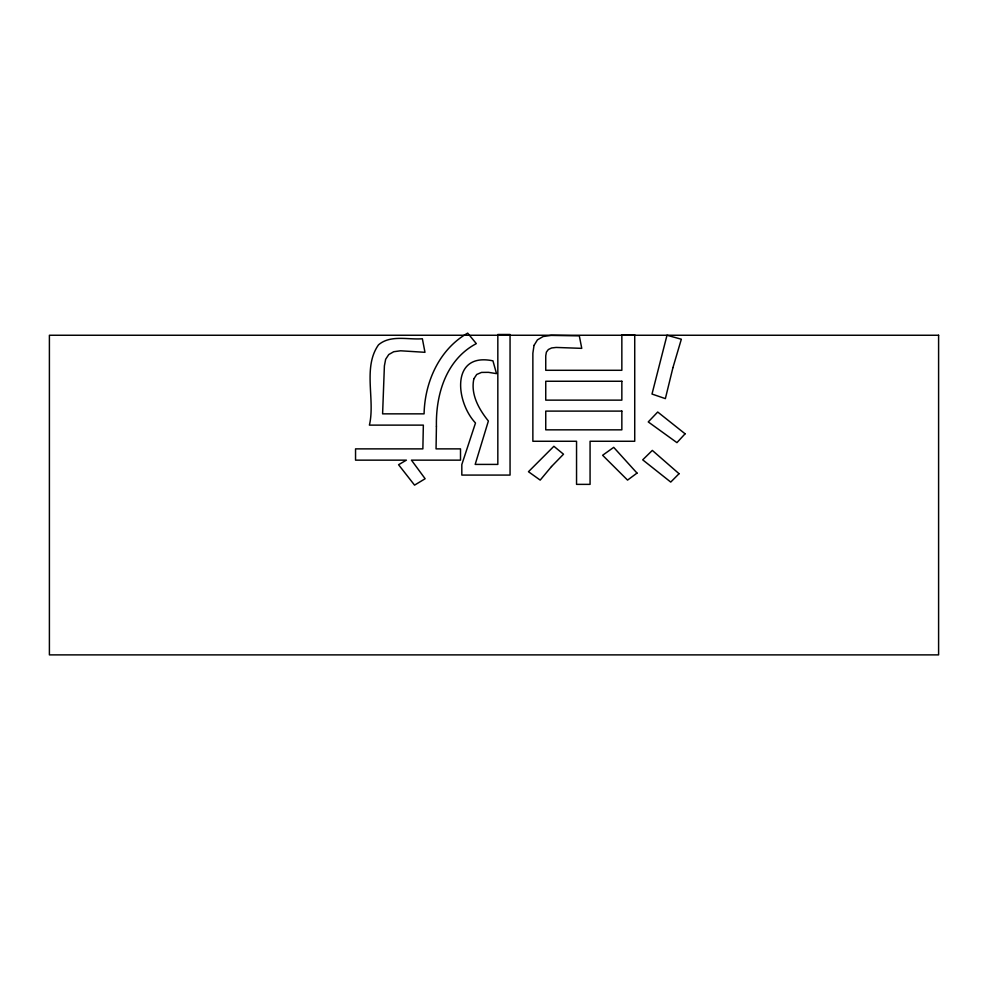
<?xml version="1.0" encoding="UTF-8"?>
<svg xmlns="http://www.w3.org/2000/svg" width="988" height="988" viewBox="0 0 988 988"><rect width="100%" height="100%" fill="white"/><g stroke="black" fill="none" stroke-linecap="round" stroke-linejoin="round"><path stroke-width="1.48" d="M436.424 426.248L436.054 448.873L460.507 448.873L460.507 460.149L411.453 460.149L425.136 478.735L414.552 485.133L398.572 464.718L406.401 460.149L355.544 460.149L355.544 448.873L422.864 448.873L423.346 425.124L369.401 425.124C375.44 399.658 362.46 367.462 378.528 344.812C390.519 334.562 408.13 339.934 422.37 338.761L424.976 352.308L400.535 350.789L393.718 351.728L388.753 354.556L385.653 359.274L384.394 365.869L382.603 413.849L424.087 413.849C424.754 382.06 439.24 349.32 467.682 333.117L476.315 343.626C446.23 359.484 435.696 394.311 436.424 426.248M473.87 378.774C470.449 394.373 478.945 409.291 488.381 421.012L475.179 464.409L497.829 464.409L497.829 334.487L510.055 334.487L510.055 475.08L461.816 475.08L461.816 464.57L475.5 422.988C455.542 401.857 450.627 352.024 492.938 360.842L496.519 373.637L488.455 372.34L481.526 372.414L476.722 374.464L473.87 378.774M534.014 345.43L532.865 353.222L532.865 441.266L576.547 441.266L576.547 484.367L590.071 484.367L590.071 441.266L634.728 441.266L634.728 334.796L621.847 334.796L621.847 370.29L545.746 370.29L545.746 355.816L546.389 352.148L548.352 349.53L551.613 347.961L556.17 347.443L581.759 348.356L579.314 335.858L551.119 335.401L543.141 336.525L537.435 339.86L534.014 345.43M672.939 367.622L665.369 398.621L652.006 394.051L666.999 335.253L681.337 339.217L672.939 367.622M551.489 466.546L540.201 480.106L528.469 471.721L553.885 446.292L563.506 454.208L551.489 466.546M685.092 433.806L676.941 442.636L648.252 421.925L657.712 412.021L685.092 433.806M679.052 473.709L670.741 482.082L642.706 459.84L652.327 450.405L679.052 473.709M637.013 473.091L627.553 480.106L602.618 455.27L613.709 447.354L637.013 473.091M938.6 335.253L49.4 335.253L49.4 654.883L938.6 654.883L938.6 335.253M621.847 381.257L545.746 381.257L545.746 400.14L621.847 400.14L621.847 381.257M621.847 411.107L545.746 411.107L545.746 429.842L621.847 429.842L621.847 411.107"/></g></svg>
